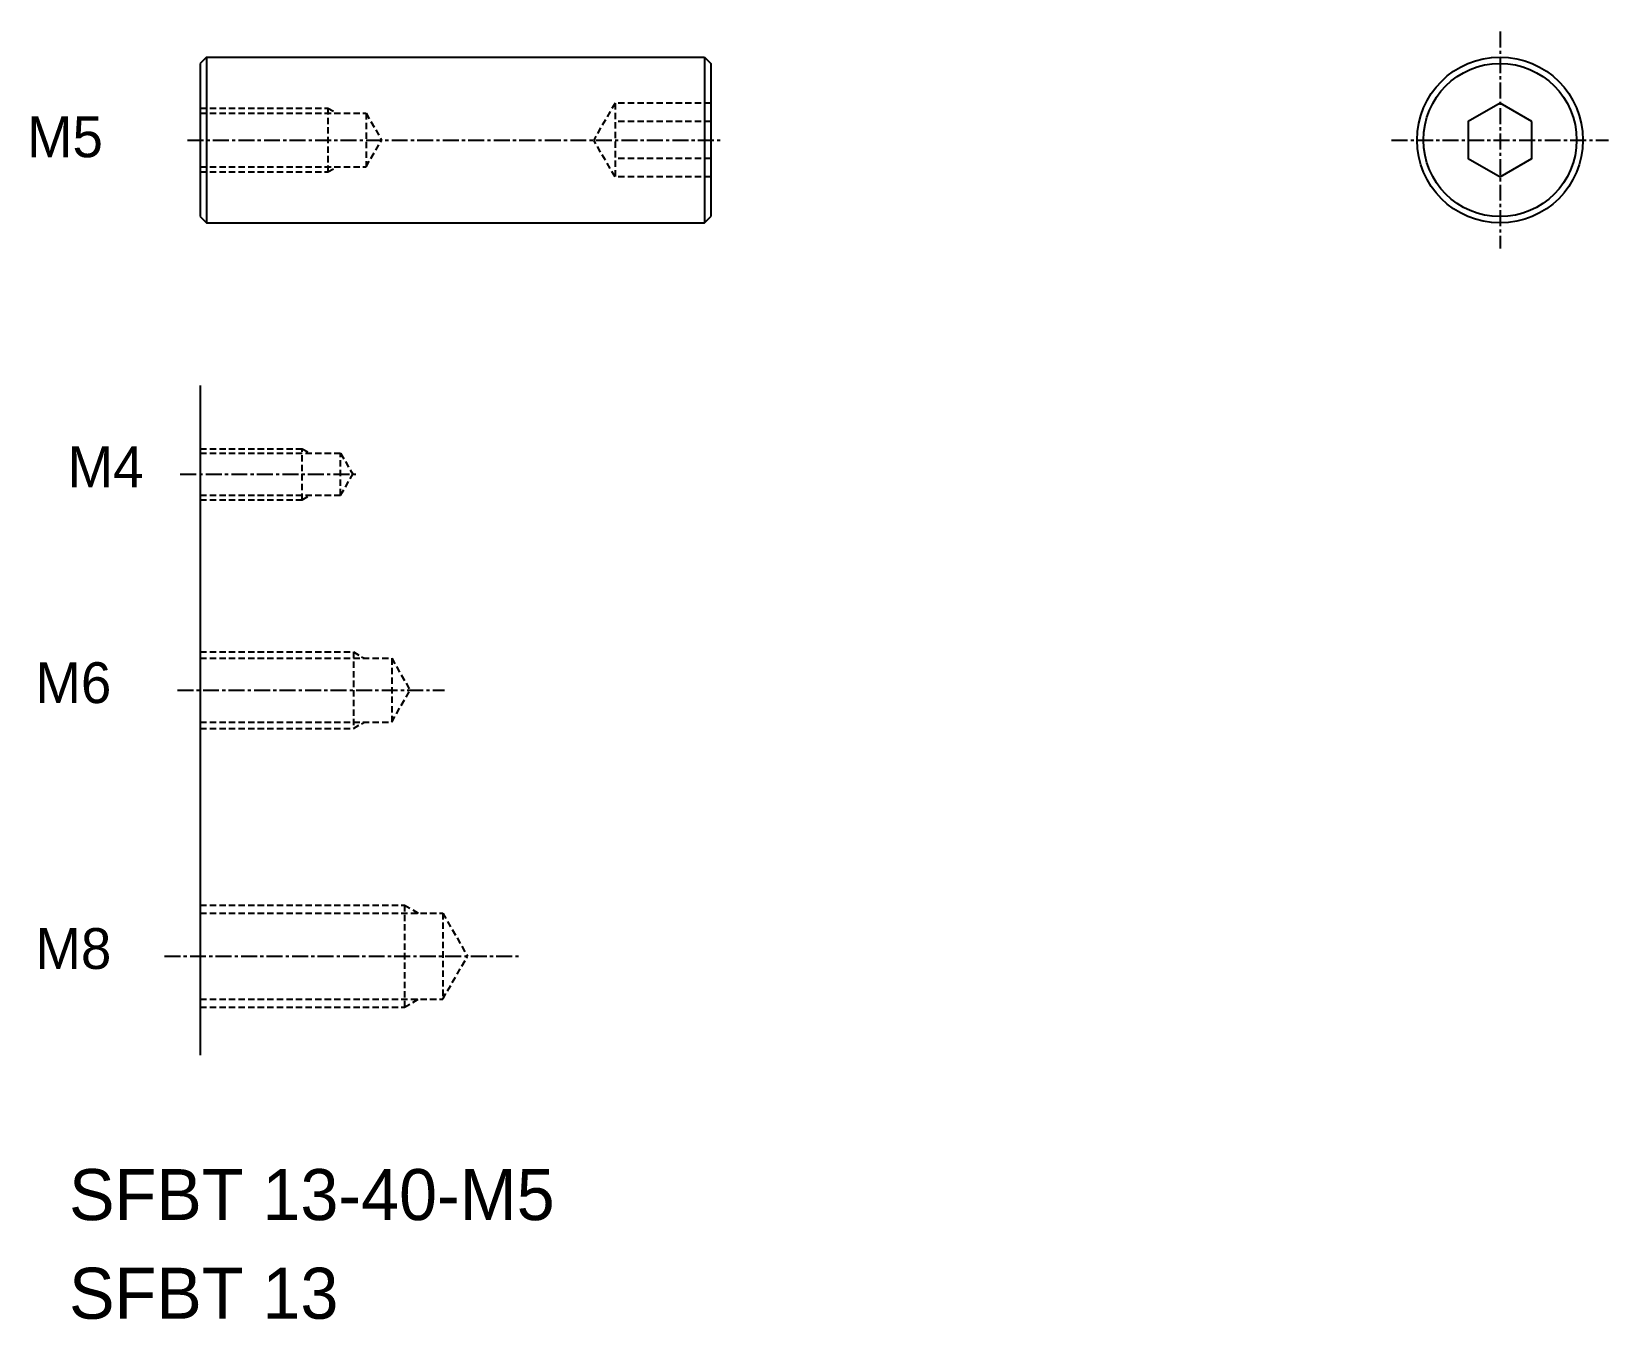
# Model space of a CAD drawing. Extents: x 64 to 188, y 70 to 171.
import ezdxf

# ---------------------------------------------------------------- set-up
doc = ezdxf.new("R2010")
doc.units = 0
doc.linetypes.add('CENTER', pattern=[2, 1.25, -0.25, 0.25, -0.25])
doc.linetypes.add('DASHED', pattern=[0.75, 0.5, -0.25])
doc.layers.get('0').update_dxf_attribs({"linetype": 'CONTINUOUS'})
doc.layers.add('CENTER', color=1, linetype='CENTER')

msp = doc.modelspace()

# ---------------------------------------------------------------- linework, layer by layer
at = {"color": 7, "linetype": 'CONTINUOUS'}
for p, q in [((77.77, 168.6), (77.27, 168.1)), ((77.27, 168.1), (77.27, 156.1)), ((77.77, 168.6), (116.77, 168.6)), ((77.77, 168.6), (77.77, 155.6)), ((116.77, 168.6), (116.77, 155.6)), ((116.77, 168.6), (117.27, 168.1)), ((117.27, 168.1), (117.27, 156.1)), ((77.27, 156.1), (77.77, 155.6)), ((116.77, 155.6), (117.27, 156.1)), ((77.77, 155.6), (116.77, 155.6)), ((77.27, 142.87), (77.27, 90.39))]:
    msp.add_line(p, q, dxfattribs=at)
at = {"color": 3, "linetype": 'DASHED'}
for p, q in [((77.27, 164.6), (87.27, 164.6)), ((87.27, 164.6), (87.27, 159.6)), ((87.27, 164.6), (87.87, 164.25)), ((109.77, 164.99), (108.1, 162.1)), ((117.27, 164.99), (109.77, 164.99)), ((109.77, 164.99), (109.77, 159.21)), ((77.27, 164.2), (90.27, 164.2)), ((90.27, 164.2), (90.27, 160)), ((90.27, 164.2), (91.48, 162.1)), ((117.27, 163.54), (109.77, 163.54)), ((90.27, 160), (91.48, 162.1)), ((109.77, 159.21), (108.1, 162.1)), ((117.27, 160.66), (109.77, 160.66)), ((77.27, 160), (90.27, 160)), ((77.27, 159.6), (87.27, 159.6)), ((87.27, 159.6), (87.87, 159.95)), ((117.27, 159.21), (109.77, 159.21)), ((77.27, 137.91), (85.27, 137.91)), ((77.27, 137.56), (88.27, 137.56)), ((85.27, 133.91), (85.27, 137.91)), ((85.27, 137.91), (85.87, 137.56)), ((88.27, 137.56), (89.22, 135.91)), ((88.27, 134.26), (88.27, 137.56)), ((88.27, 134.26), (89.22, 135.91)), ((77.27, 134.26), (88.27, 134.26)), ((77.27, 133.91), (85.27, 133.91)), ((85.27, 133.91), (85.87, 134.26)), ((77.27, 121.99), (89.27, 121.99)), ((77.27, 121.49), (92.27, 121.49)), ((89.27, 121.99), (89.27, 115.99)), ((89.27, 121.99), (90.13, 121.49)), ((92.27, 121.49), (92.27, 116.49)), ((92.27, 121.49), (93.71, 118.99)), ((92.27, 116.49), (93.71, 118.99)), ((77.27, 116.49), (92.27, 116.49)), ((89.27, 115.99), (90.13, 116.49)), ((77.27, 115.99), (89.27, 115.99)), ((77.27, 102.15), (93.27, 102.15)), ((77.27, 101.53), (96.27, 101.53)), ((93.27, 102.15), (93.27, 94.15)), ((93.27, 102.15), (94.35, 101.53)), ((96.27, 101.53), (98.21, 98.15)), ((96.27, 101.53), (96.27, 94.78)), ((96.27, 94.78), (98.21, 98.15)), ((77.27, 94.78), (96.27, 94.78)), ((77.27, 94.15), (93.27, 94.15)), ((93.27, 94.15), (94.35, 94.78))]:
    msp.add_line(p, q, dxfattribs=at)
for p, q in [((117.27, 165.24), (117.27, 165.24)), ((117.27, 165.1), (117.27, 165.1))]:
    msp.add_line(p, q)
at = {"color": 7, "linetype": 'CONTINUOUS'}
msp.add_lwpolyline([(181.61, 163.54), (179.11, 164.99), (176.61, 163.54), (176.61, 160.66), (179.11, 159.21), (181.61, 160.66)], close=True, dxfattribs=at)
for radius in [6.5, 6]:
    msp.add_circle((179.11, 162.1), radius, dxfattribs=at)
at = {"layer": 'CENTER', "color": 1, "linetype": 'CENTER'}
for p, q in [((179.11, 170.6), (179.11, 153.6)), ((76.27, 162.1), (118.27, 162.1)), ((170.61, 162.1), (187.61, 162.1)), ((75.71, 135.91), (89.66, 135.91)), ((75.49, 118.99), (96.41, 118.99)), ((74.47, 98.15), (102.38, 98.15))]:
    msp.add_line(p, q, dxfattribs=at)

# ---------------------------------------------------------------- texts
at = {"color": 7, "linetype": 'CONTINUOUS'}
for s, height, p in [('M5', 3.2, (63.7, 160.75)), ('M4', 3.2, (66.88, 134.89)), ('M6', 3.2, (64.36, 117.98)), ('M8', 3.2, (64.36, 97.15)), ('SFBT 13-40-M5', 4, (66.99, 77.47)), ('SFBT 13', 4, (66.99, 69.74))]:
    msp.add_text(s, height=height, dxfattribs=at).set_placement(p)

doc.saveas('drawing.dxf')
